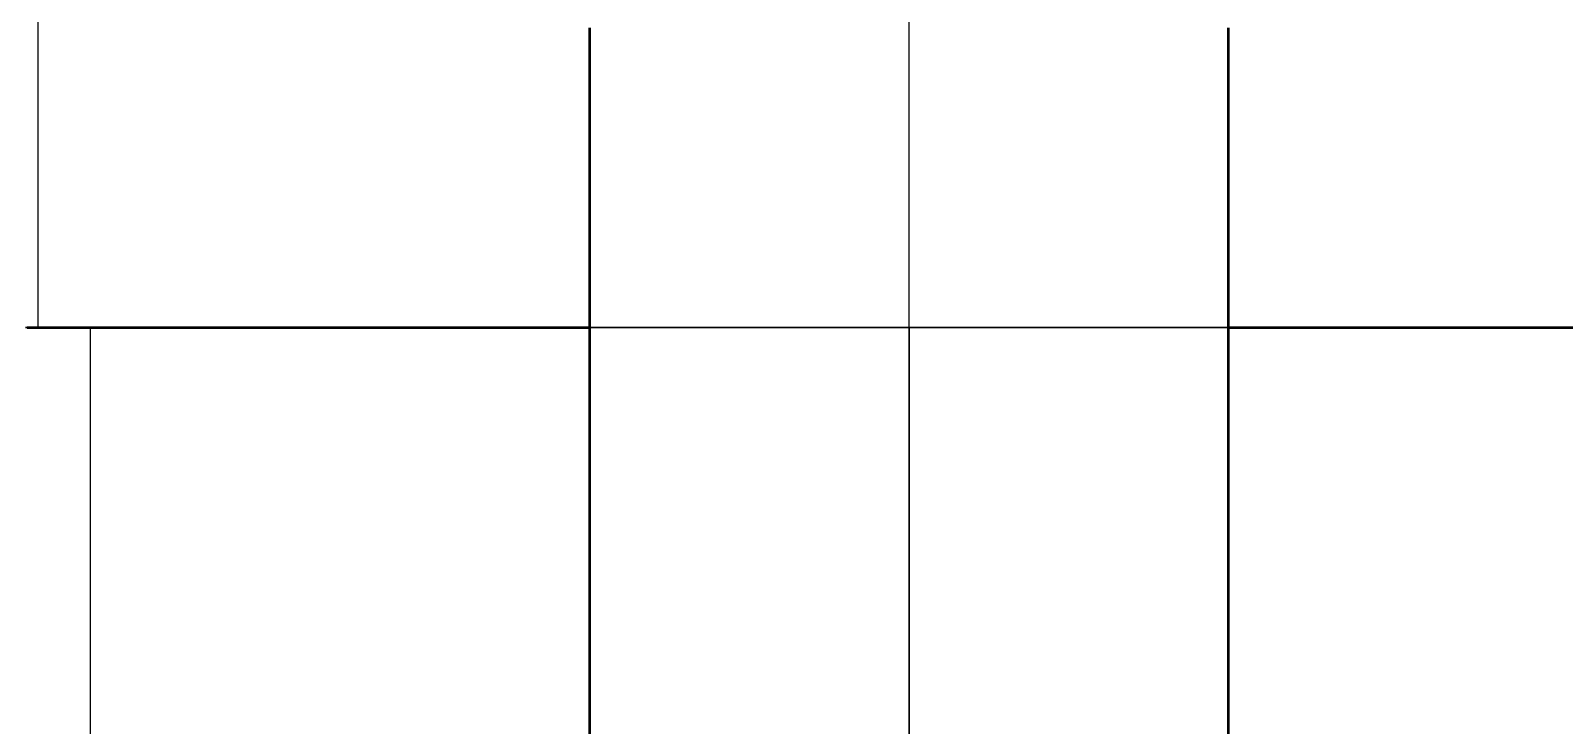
# Model space of a CAD drawing. Header units: millimetres. Extents: x 0 to 594, y 0 to 420.
# Drawn here: x 205.46 to 211.46, y 350.72 to 353.44 of the extents above; entities that cross this region are included whole.
import ezdxf

# ---------------------------------------------------------------- set-up
doc = ezdxf.new("R2010")
doc.units = ezdxf.units.MM
doc.linetypes.add('ISO02-TRAZOS', pattern=[3.75, 3, -0.75])
doc.linetypes.add('ISO04-TRAZO-PUNTO', pattern=[7.625, 6, -0.75, 0.125, -0.75])
for name, color, linetype, lineweight in [('01-VISIBLE', 7, 'CONTINUOUS', 50), ('02-OCULTA', 4, 'ISO02-TRAZOS', 25), ('03-EJE', 1, 'ISO04-TRAZO-PUNTO', 25)]:
    doc.layers.add(name, color=color, linetype=linetype, lineweight=lineweight)

msp = doc.modelspace()

# ---------------------------------------------------------------- linework, layer by layer
at = {"layer": '01-VISIBLE'}
for points in [[(207.6497, 350.6758), (207.6497, 350.7262), (207.6497, 350.7766), (207.6497, 350.827), (207.6497, 350.8774), (207.6497, 350.9279), (207.6497, 350.9783), (207.6497, 351.0287), (207.6497, 351.0791), (207.6497, 351.1295), (207.6497, 351.18), (207.6497, 351.2304), (207.6497, 351.2808), (207.6497, 351.3312), (207.6497, 351.3816), (207.6497, 351.4321), (207.6497, 351.4825), (207.6497, 351.5329), (207.6497, 351.5833), (207.6497, 351.6337), (207.6497, 351.6842), (207.6497, 351.7346), (207.6497, 351.785), (207.6497, 351.8354), (207.6497, 351.8858), (207.6497, 351.9363), (207.6497, 351.9867), (207.6497, 352.0371), (207.6497, 352.0875), (207.6497, 352.1379), (207.6497, 352.1884), (207.6497, 352.2388), (207.6497, 352.2892), (207.6497, 352.3396), (207.6497, 352.39), (207.6497, 352.4405), (207.6497, 352.4909), (207.6497, 352.5413), (207.6497, 352.5917), (207.6497, 352.6421), (207.6497, 352.6926), (207.6497, 352.743), (207.6497, 352.7934), (207.6497, 352.8438), (207.6497, 352.8942), (207.6497, 352.9447), (207.6497, 352.9951), (207.6497, 353.0455), (207.6497, 353.0959), (207.6497, 353.1463), (207.6497, 353.1968), (207.6497, 353.2472), (207.6497, 353.2976), (207.6497, 353.348), (207.6497, 353.3984), (207.6497, 353.4489)], [(210.1497, 350.6758), (210.1497, 350.7262), (210.1497, 350.7766), (210.1497, 350.827), (210.1497, 350.8774), (210.1497, 350.9279), (210.1497, 350.9783), (210.1497, 351.0287), (210.1497, 351.0791), (210.1497, 351.1295), (210.1497, 351.18), (210.1497, 351.2304), (210.1497, 351.2808), (210.1497, 351.3312), (210.1497, 351.3816), (210.1497, 351.4321), (210.1497, 351.4825), (210.1497, 351.5329), (210.1497, 351.5833), (210.1497, 351.6337), (210.1497, 351.6842), (210.1497, 351.7346), (210.1497, 351.785), (210.1497, 351.8354), (210.1497, 351.8858), (210.1497, 351.9363), (210.1497, 351.9867), (210.1497, 352.0371), (210.1497, 352.0875), (210.1497, 352.1379), (210.1497, 352.1884), (210.1497, 352.2388), (210.1497, 352.2892), (210.1497, 352.3396), (210.1497, 352.39), (210.1497, 352.4405), (210.1497, 352.4909), (210.1497, 352.5413), (210.1497, 352.5917), (210.1497, 352.6421), (210.1497, 352.6926), (210.1497, 352.743), (210.1497, 352.7934), (210.1497, 352.8438), (210.1497, 352.8942), (210.1497, 352.9447), (210.1497, 352.9951), (210.1497, 353.0455), (210.1497, 353.0959), (210.1497, 353.1463), (210.1497, 353.1968), (210.1497, 353.2472), (210.1497, 353.2976), (210.1497, 353.348), (210.1497, 353.3984), (210.1497, 353.4489)], [(205.4466, 352.2761), (205.4967, 352.2761), (205.5468, 352.2761), (205.5968, 352.2761), (205.6469, 352.2761), (205.697, 352.2761), (205.747, 352.2761), (205.7971, 352.2761), (205.8472, 352.2761), (205.8972, 352.2761), (205.9473, 352.2761), (205.9974, 352.2761), (206.0475, 352.2761), (206.0975, 352.2761), (206.1476, 352.2761), (206.1977, 352.2761), (206.2477, 352.2761), (206.2978, 352.2761), (206.3479, 352.2761), (206.398, 352.2761), (206.448, 352.2761), (206.4981, 352.2761), (206.5482, 352.2761), (206.5982, 352.2761), (206.6483, 352.2761), (206.6984, 352.2761), (206.7484, 352.2761), (206.7985, 352.2761), (206.8486, 352.2761), (206.8987, 352.2761), (206.9487, 352.2761), (206.9988, 352.2761), (207.0489, 352.2761), (207.0989, 352.2761), (207.149, 352.2761), (207.1991, 352.2761), (207.2492, 352.2761), (207.2992, 352.2761), (207.3493, 352.2761), (207.3994, 352.2761), (207.4494, 352.2761), (207.4995, 352.2761), (207.5496, 352.2761), (207.5996, 352.2761), (207.6497, 352.2761)], [(210.1497, 352.2761), (210.1998, 352.2761), (210.2499, 352.2761), (210.2999, 352.2761), (210.35, 352.2761), (210.4001, 352.2761), (210.4501, 352.2761), (210.5002, 352.2761), (210.5503, 352.2761), (210.6003, 352.2761), (210.6504, 352.2761), (210.7005, 352.2761), (210.7506, 352.2761), (210.8006, 352.2761), (210.8507, 352.2761), (210.9008, 352.2761), (210.9508, 352.2761), (211.0009, 352.2761), (211.051, 352.2761), (211.1011, 352.2761), (211.1511, 352.2761), (211.2012, 352.2761), (211.2513, 352.2761), (211.3013, 352.2761), (211.3514, 352.2761), (211.4015, 352.2761), (211.4515, 352.2761), (211.5016, 352.2761)]]:
    msp.add_lwpolyline(points, dxfattribs=at)
at = {"layer": '02-OCULTA'}
for p, q in [((205.4897, 352.2761), (205.4897, 353.6261)), ((205.6947, 350.6561), (205.6947, 352.2761)), ((208.8997, 352.2761), (208.8997, 348.1533))]:
    msp.add_line(p, q, dxfattribs=at)
for points in [[(208.8997, 352.2761), (208.8496, 352.2761), (208.7994, 352.2761), (208.7493, 352.2761), (208.6992, 352.2761), (208.649, 352.2761), (208.5989, 352.2761), (208.5487, 352.2761), (208.4986, 352.2761), (208.4485, 352.2761), (208.3983, 352.2761), (208.3482, 352.2761), (208.298, 352.2761), (208.2479, 352.2761), (208.1978, 352.2761), (208.1476, 352.2761), (208.0975, 352.2761), (208.0474, 352.2761), (207.9972, 352.2761), (207.9471, 352.2761), (207.8969, 352.2761), (207.8468, 352.2761), (207.7967, 352.2761), (207.7465, 352.2761), (207.6964, 352.2761), (207.6462, 352.2761), (207.5961, 352.2761), (207.546, 352.2761), (207.4958, 352.2761), (207.4457, 352.2761), (207.3955, 352.2761), (207.3454, 352.2761), (207.2953, 352.2761), (207.2451, 352.2761), (207.195, 352.2761), (207.1449, 352.2761), (207.0947, 352.2761), (207.0446, 352.2761), (206.9944, 352.2761), (206.9443, 352.2761), (206.8942, 352.2761), (206.844, 352.2761), (206.7939, 352.2761), (206.7437, 352.2761), (206.6936, 352.2761), (206.6435, 352.2761), (206.5933, 352.2761), (206.5432, 352.2761), (206.493, 352.2761), (206.4429, 352.2761), (206.3928, 352.2761), (206.3426, 352.2761), (206.2925, 352.2761), (206.2424, 352.2761), (206.1922, 352.2761), (206.1421, 352.2761), (206.0919, 352.2761), (206.0418, 352.2761), (205.9917, 352.2761), (205.9415, 352.2761), (205.8914, 352.2761), (205.8412, 352.2761), (205.7911, 352.2761), (205.741, 352.2761), (205.6908, 352.2761), (205.6407, 352.2761), (205.5905, 352.2761), (205.5404, 352.2761), (205.4903, 352.2761), (205.4401, 352.2761)], [(205.4401, 352.2761), (205.4903, 352.2761), (205.5404, 352.2761), (205.5905, 352.2761), (205.6407, 352.2761), (205.6908, 352.2761), (205.741, 352.2761), (205.7911, 352.2761), (205.8412, 352.2761), (205.8914, 352.2761), (205.9415, 352.2761), (205.9917, 352.2761), (206.0418, 352.2761), (206.0919, 352.2761), (206.1421, 352.2761), (206.1922, 352.2761), (206.2424, 352.2761), (206.2925, 352.2761), (206.3426, 352.2761), (206.3928, 352.2761), (206.4429, 352.2761), (206.493, 352.2761), (206.5432, 352.2761), (206.5933, 352.2761), (206.6435, 352.2761), (206.6936, 352.2761), (206.7437, 352.2761), (206.7939, 352.2761), (206.844, 352.2761), (206.8942, 352.2761), (206.9443, 352.2761), (206.9944, 352.2761), (207.0446, 352.2761), (207.0947, 352.2761), (207.1449, 352.2761), (207.195, 352.2761), (207.2451, 352.2761), (207.2953, 352.2761), (207.3454, 352.2761), (207.3955, 352.2761), (207.4457, 352.2761), (207.4958, 352.2761), (207.546, 352.2761), (207.5961, 352.2761), (207.6462, 352.2761), (207.6964, 352.2761), (207.7465, 352.2761), (207.7967, 352.2761), (207.8468, 352.2761), (207.8969, 352.2761), (207.9471, 352.2761), (207.9972, 352.2761), (208.0474, 352.2761), (208.0975, 352.2761), (208.1476, 352.2761), (208.1978, 352.2761), (208.2479, 352.2761), (208.298, 352.2761), (208.3482, 352.2761), (208.3983, 352.2761), (208.4485, 352.2761), (208.4986, 352.2761), (208.5487, 352.2761), (208.5989, 352.2761), (208.649, 352.2761), (208.6992, 352.2761), (208.7493, 352.2761), (208.7994, 352.2761), (208.8496, 352.2761), (208.8997, 352.2761), (208.9499, 352.2761), (209, 352.2761), (209.0501, 352.2761), (209.1003, 352.2761), (209.1504, 352.2761), (209.2005, 352.2761), (209.2507, 352.2761), (209.3008, 352.2761), (209.351, 352.2761), (209.4011, 352.2761), (209.4512, 352.2761), (209.5014, 352.2761), (209.5515, 352.2761), (209.6017, 352.2761), (209.6518, 352.2761), (209.7019, 352.2761), (209.7521, 352.2761), (209.8022, 352.2761), (209.8524, 352.2761), (209.9025, 352.2761), (209.9526, 352.2761), (210.0028, 352.2761), (210.0529, 352.2761), (210.103, 352.2761), (210.1532, 352.2761), (210.2033, 352.2761), (210.2535, 352.2761), (210.3036, 352.2761), (210.3537, 352.2761), (210.4039, 352.2761), (210.454, 352.2761), (210.5042, 352.2761), (210.5543, 352.2761), (210.6044, 352.2761), (210.6546, 352.2761), (210.7047, 352.2761), (210.7549, 352.2761), (210.805, 352.2761), (210.8551, 352.2761), (210.9053, 352.2761), (210.9554, 352.2761), (211.0055, 352.2761), (211.0557, 352.2761), (211.1058, 352.2761), (211.156, 352.2761), (211.2061, 352.2761), (211.2562, 352.2761), (211.3064, 352.2761), (211.3565, 352.2761), (211.4067, 352.2761), (211.4568, 352.2761), (211.5069, 352.2761)], [(208.8997, 352.2761), (208.8496, 352.2761), (208.7994, 352.2761), (208.7493, 352.2761), (208.6992, 352.2761), (208.649, 352.2761), (208.5989, 352.2761), (208.5487, 352.2761), (208.4986, 352.2761), (208.4485, 352.2761), (208.3983, 352.2761), (208.3482, 352.2761), (208.298, 352.2761), (208.2479, 352.2761), (208.1978, 352.2761), (208.1476, 352.2761), (208.0975, 352.2761), (208.0474, 352.2761), (207.9972, 352.2761), (207.9471, 352.2761), (207.8969, 352.2761), (207.8468, 352.2761), (207.7967, 352.2761), (207.7465, 352.2761), (207.6964, 352.2761), (207.6462, 352.2761), (207.5961, 352.2761), (207.546, 352.2761), (207.4958, 352.2761), (207.4457, 352.2761), (207.3955, 352.2761), (207.3454, 352.2761), (207.2953, 352.2761), (207.2451, 352.2761), (207.195, 352.2761), (207.1449, 352.2761), (207.0947, 352.2761), (207.0446, 352.2761), (206.9944, 352.2761), (206.9443, 352.2761), (206.8942, 352.2761), (206.844, 352.2761), (206.7939, 352.2761), (206.7437, 352.2761), (206.6936, 352.2761), (206.6435, 352.2761), (206.5933, 352.2761), (206.5432, 352.2761), (206.493, 352.2761), (206.4429, 352.2761), (206.3928, 352.2761), (206.3426, 352.2761), (206.2925, 352.2761), (206.2424, 352.2761), (206.1922, 352.2761), (206.1421, 352.2761), (206.0919, 352.2761), (206.0418, 352.2761), (205.9917, 352.2761), (205.9415, 352.2761), (205.8914, 352.2761), (205.8412, 352.2761), (205.7911, 352.2761), (205.741, 352.2761), (205.6908, 352.2761), (205.6407, 352.2761), (205.5905, 352.2761), (205.5404, 352.2761), (205.4903, 352.2761), (205.4401, 352.2761)], [(205.4401, 352.2761), (205.4903, 352.2761), (205.5404, 352.2761), (205.5905, 352.2761), (205.6407, 352.2761), (205.6908, 352.2761), (205.741, 352.2761), (205.7911, 352.2761), (205.8412, 352.2761), (205.8914, 352.2761), (205.9415, 352.2761), (205.9917, 352.2761), (206.0418, 352.2761), (206.0919, 352.2761), (206.1421, 352.2761), (206.1922, 352.2761), (206.2424, 352.2761), (206.2925, 352.2761), (206.3426, 352.2761), (206.3928, 352.2761), (206.4429, 352.2761), (206.493, 352.2761), (206.5432, 352.2761), (206.5933, 352.2761), (206.6435, 352.2761), (206.6936, 352.2761), (206.7437, 352.2761), (206.7939, 352.2761), (206.844, 352.2761), (206.8942, 352.2761), (206.9443, 352.2761), (206.9944, 352.2761), (207.0446, 352.2761), (207.0947, 352.2761), (207.1449, 352.2761), (207.195, 352.2761), (207.2451, 352.2761), (207.2953, 352.2761), (207.3454, 352.2761), (207.3955, 352.2761), (207.4457, 352.2761), (207.4958, 352.2761), (207.546, 352.2761), (207.5961, 352.2761), (207.6462, 352.2761), (207.6964, 352.2761), (207.7465, 352.2761), (207.7967, 352.2761), (207.8468, 352.2761), (207.8969, 352.2761), (207.9471, 352.2761), (207.9972, 352.2761), (208.0474, 352.2761), (208.0975, 352.2761), (208.1476, 352.2761), (208.1978, 352.2761), (208.2479, 352.2761), (208.298, 352.2761), (208.3482, 352.2761), (208.3983, 352.2761), (208.4485, 352.2761), (208.4986, 352.2761), (208.5487, 352.2761), (208.5989, 352.2761), (208.649, 352.2761), (208.6992, 352.2761), (208.7493, 352.2761), (208.7994, 352.2761), (208.8496, 352.2761), (208.8997, 352.2761), (208.9499, 352.2761), (209, 352.2761), (209.0501, 352.2761), (209.1003, 352.2761), (209.1504, 352.2761), (209.2005, 352.2761), (209.2507, 352.2761), (209.3008, 352.2761), (209.351, 352.2761), (209.4011, 352.2761), (209.4512, 352.2761), (209.5014, 352.2761), (209.5515, 352.2761), (209.6017, 352.2761), (209.6518, 352.2761), (209.7019, 352.2761), (209.7521, 352.2761), (209.8022, 352.2761), (209.8524, 352.2761), (209.9025, 352.2761), (209.9526, 352.2761), (210.0028, 352.2761), (210.0529, 352.2761), (210.103, 352.2761), (210.1532, 352.2761), (210.2033, 352.2761), (210.2535, 352.2761), (210.3036, 352.2761), (210.3537, 352.2761), (210.4039, 352.2761), (210.454, 352.2761), (210.5042, 352.2761), (210.5543, 352.2761), (210.6044, 352.2761), (210.6546, 352.2761), (210.7047, 352.2761), (210.7549, 352.2761), (210.805, 352.2761), (210.8551, 352.2761), (210.9053, 352.2761), (210.9554, 352.2761), (211.0055, 352.2761), (211.0557, 352.2761), (211.1058, 352.2761), (211.156, 352.2761), (211.2061, 352.2761), (211.2562, 352.2761), (211.3064, 352.2761), (211.3565, 352.2761), (211.4067, 352.2761), (211.4568, 352.2761), (211.5069, 352.2761)], [(208.8997, 352.2761), (208.8497, 352.2761), (208.7996, 352.2761), (208.7496, 352.2761), (208.6995, 352.2761), (208.6495, 352.2761), (208.5994, 352.2761), (208.5493, 352.2761), (208.4993, 352.2761), (208.4492, 352.2761), (208.3992, 352.2761), (208.3491, 352.2761), (208.2991, 352.2761), (208.249, 352.2761), (208.199, 352.2761), (208.1489, 352.2761), (208.0989, 352.2761), (208.0488, 352.2761), (207.9988, 352.2761), (207.9487, 352.2761), (207.8987, 352.2761), (207.8486, 352.2761), (207.7986, 352.2761), (207.7485, 352.2761), (207.6985, 352.2761), (207.6484, 352.2761), (207.5984, 352.2761), (207.5483, 352.2761), (207.4983, 352.2761), (207.4482, 352.2761), (207.3982, 352.2761), (207.3481, 352.2761), (207.298, 352.2761), (207.248, 352.2761), (207.1979, 352.2761), (207.1479, 352.2761), (207.0978, 352.2761), (207.0478, 352.2761), (206.9977, 352.2761), (206.9477, 352.2761), (206.8976, 352.2761), (206.8476, 352.2761), (206.7975, 352.2761), (206.7475, 352.2761), (206.6974, 352.2761), (206.6474, 352.2761), (206.5973, 352.2761), (206.5473, 352.2761), (206.4972, 352.2761), (206.4472, 352.2761), (206.3971, 352.2761), (206.3471, 352.2761), (206.297, 352.2761), (206.247, 352.2761), (206.1969, 352.2761), (206.1468, 352.2761), (206.0968, 352.2761), (206.0467, 352.2761), (205.9967, 352.2761), (205.9466, 352.2761), (205.8966, 352.2761), (205.8465, 352.2761), (205.7965, 352.2761), (205.7464, 352.2761), (205.6964, 352.2761), (205.6463, 352.2761), (205.5963, 352.2761), (205.5462, 352.2761), (205.4962, 352.2761), (205.4461, 352.2761)], [(208.8997, 352.2761), (208.8497, 352.2761), (208.7997, 352.2761), (208.7497, 352.2761), (208.6997, 352.2761), (208.6497, 352.2761), (208.5997, 352.2761), (208.5497, 352.2761), (208.4997, 352.2761), (208.4497, 352.2761), (208.3997, 352.2761), (208.3497, 352.2761), (208.2997, 352.2761), (208.2497, 352.2761), (208.1997, 352.2761), (208.1497, 352.2761), (208.0997, 352.2761), (208.0497, 352.2761), (207.9997, 352.2761), (207.9497, 352.2761), (207.8997, 352.2761), (207.8497, 352.2761), (207.7997, 352.2761), (207.7497, 352.2761), (207.6997, 352.2761), (207.6497, 352.2761), (207.5997, 352.2761), (207.5497, 352.2761), (207.4997, 352.2761), (207.4497, 352.2761), (207.3997, 352.2761), (207.3497, 352.2761), (207.2997, 352.2761), (207.2497, 352.2761), (207.1997, 352.2761), (207.1497, 352.2761), (207.0997, 352.2761), (207.0497, 352.2761), (206.9997, 352.2761), (206.9497, 352.2761), (206.8997, 352.2761), (206.8497, 352.2761), (206.7997, 352.2761), (206.7497, 352.2761), (206.6997, 352.2761), (206.6497, 352.2761), (206.5997, 352.2761), (206.5497, 352.2761), (206.4997, 352.2761), (206.4497, 352.2761), (206.3997, 352.2761), (206.3497, 352.2761), (206.2997, 352.2761), (206.2497, 352.2761), (206.1997, 352.2761), (206.1497, 352.2761), (206.0997, 352.2761), (206.0497, 352.2761), (205.9997, 352.2761), (205.9497, 352.2761), (205.8997, 352.2761), (205.8497, 352.2761), (205.7997, 352.2761), (205.7497, 352.2761), (205.6997, 352.2761), (205.6497, 352.2761), (205.5997, 352.2761), (205.5497, 352.2761), (205.4997, 352.2761), (205.4497, 352.2761)], [(205.4497, 352.2761), (205.4997, 352.2761), (205.5497, 352.2761), (205.5997, 352.2761), (205.6497, 352.2761), (205.6997, 352.2761), (205.7497, 352.2761), (205.7997, 352.2761), (205.8497, 352.2761), (205.8997, 352.2761), (205.9497, 352.2761), (205.9997, 352.2761), (206.0497, 352.2761), (206.0997, 352.2761), (206.1497, 352.2761), (206.1997, 352.2761), (206.2497, 352.2761), (206.2997, 352.2761), (206.3497, 352.2761), (206.3997, 352.2761), (206.4497, 352.2761), (206.4997, 352.2761), (206.5497, 352.2761), (206.5997, 352.2761), (206.6497, 352.2761), (206.6997, 352.2761), (206.7497, 352.2761), (206.7997, 352.2761), (206.8497, 352.2761), (206.8997, 352.2761), (206.9497, 352.2761), (206.9997, 352.2761), (207.0497, 352.2761), (207.0997, 352.2761), (207.1497, 352.2761), (207.1997, 352.2761), (207.2497, 352.2761), (207.2997, 352.2761), (207.3497, 352.2761), (207.3997, 352.2761), (207.4497, 352.2761), (207.4997, 352.2761), (207.5497, 352.2761), (207.5997, 352.2761), (207.6497, 352.2761), (207.6997, 352.2761), (207.7497, 352.2761), (207.7997, 352.2761), (207.8497, 352.2761), (207.8997, 352.2761), (207.9497, 352.2761), (207.9997, 352.2761), (208.0497, 352.2761), (208.0997, 352.2761), (208.1497, 352.2761), (208.1997, 352.2761), (208.2497, 352.2761), (208.2997, 352.2761), (208.3497, 352.2761), (208.3997, 352.2761), (208.4497, 352.2761), (208.4997, 352.2761), (208.5497, 352.2761), (208.5997, 352.2761), (208.6497, 352.2761), (208.6997, 352.2761), (208.7497, 352.2761), (208.7997, 352.2761), (208.8497, 352.2761), (208.8997, 352.2761), (208.9497, 352.2761), (208.9997, 352.2761), (209.0497, 352.2761), (209.0997, 352.2761), (209.1497, 352.2761), (209.1997, 352.2761), (209.2497, 352.2761), (209.2997, 352.2761), (209.3497, 352.2761), (209.3997, 352.2761), (209.4497, 352.2761), (209.4997, 352.2761), (209.5497, 352.2761), (209.5997, 352.2761), (209.6497, 352.2761), (209.6997, 352.2761), (209.7497, 352.2761), (209.7997, 352.2761), (209.8497, 352.2761), (209.8997, 352.2761), (209.9497, 352.2761), (209.9997, 352.2761), (210.0497, 352.2761), (210.0997, 352.2761), (210.1497, 352.2761), (210.1997, 352.2761), (210.2497, 352.2761), (210.2997, 352.2761), (210.3497, 352.2761), (210.3997, 352.2761), (210.4497, 352.2761), (210.4997, 352.2761), (210.5497, 352.2761), (210.5997, 352.2761), (210.6497, 352.2761), (210.6997, 352.2761), (210.7497, 352.2761), (210.7997, 352.2761), (210.8497, 352.2761), (210.8997, 352.2761), (210.9497, 352.2761), (210.9997, 352.2761), (211.0497, 352.2761), (211.0997, 352.2761), (211.1497, 352.2761), (211.1997, 352.2761), (211.2497, 352.2761), (211.2997, 352.2761), (211.3497, 352.2761), (211.3997, 352.2761), (211.4497, 352.2761), (211.4997, 352.2761)], [(208.8997, 352.2761), (208.8496, 352.2761), (208.7994, 352.2761), (208.7493, 352.2761), (208.6991, 352.2761), (208.649, 352.2761), (208.5988, 352.2761), (208.5487, 352.2761), (208.4985, 352.2761), (208.4484, 352.2761), (208.3982, 352.2761), (208.3481, 352.2761), (208.2979, 352.2761), (208.2478, 352.2761), (208.1977, 352.2761), (208.1475, 352.2761), (208.0974, 352.2761), (208.0472, 352.2761), (207.9971, 352.2761), (207.9469, 352.2761), (207.8968, 352.2761), (207.8466, 352.2761), (207.7965, 352.2761), (207.7463, 352.2761), (207.6962, 352.2761), (207.646, 352.2761), (207.5959, 352.2761), (207.5457, 352.2761), (207.4956, 352.2761), (207.4454, 352.2761), (207.3953, 352.2761), (207.3452, 352.2761), (207.295, 352.2761), (207.2449, 352.2761), (207.1947, 352.2761), (207.1446, 352.2761), (207.0944, 352.2761), (207.0443, 352.2761), (206.9941, 352.2761), (206.944, 352.2761), (206.8938, 352.2761), (206.8437, 352.2761), (206.7935, 352.2761), (206.7434, 352.2761), (206.6932, 352.2761), (206.6431, 352.2761), (206.5929, 352.2761), (206.5428, 352.2761), (206.4927, 352.2761), (206.4425, 352.2761), (206.3924, 352.2761), (206.3422, 352.2761), (206.2921, 352.2761), (206.2419, 352.2761), (206.1918, 352.2761), (206.1416, 352.2761), (206.0915, 352.2761), (206.0413, 352.2761), (205.9912, 352.2761), (205.941, 352.2761), (205.8909, 352.2761), (205.8407, 352.2761), (205.7906, 352.2761), (205.7404, 352.2761), (205.6903, 352.2761), (205.6402, 352.2761), (205.59, 352.2761), (205.5399, 352.2761), (205.4897, 352.2761)], [(205.4897, 352.2761), (205.5399, 352.2761), (205.59, 352.2761), (205.6402, 352.2761), (205.6903, 352.2761), (205.7404, 352.2761), (205.7906, 352.2761), (205.8407, 352.2761), (205.8909, 352.2761), (205.941, 352.2761), (205.9912, 352.2761), (206.0413, 352.2761), (206.0915, 352.2761), (206.1416, 352.2761), (206.1918, 352.2761), (206.2419, 352.2761), (206.2921, 352.2761), (206.3422, 352.2761), (206.3924, 352.2761), (206.4425, 352.2761), (206.4927, 352.2761), (206.5428, 352.2761), (206.5929, 352.2761), (206.6431, 352.2761), (206.6932, 352.2761), (206.7434, 352.2761), (206.7935, 352.2761), (206.8437, 352.2761), (206.8938, 352.2761), (206.944, 352.2761), (206.9941, 352.2761), (207.0443, 352.2761), (207.0944, 352.2761), (207.1446, 352.2761), (207.1947, 352.2761), (207.2449, 352.2761), (207.295, 352.2761), (207.3452, 352.2761), (207.3953, 352.2761), (207.4454, 352.2761), (207.4956, 352.2761), (207.5457, 352.2761), (207.5959, 352.2761), (207.646, 352.2761), (207.6962, 352.2761), (207.7463, 352.2761), (207.7965, 352.2761), (207.8466, 352.2761), (207.8968, 352.2761), (207.9469, 352.2761), (207.9971, 352.2761), (208.0472, 352.2761), (208.0974, 352.2761), (208.1475, 352.2761), (208.1977, 352.2761), (208.2478, 352.2761), (208.2979, 352.2761), (208.3481, 352.2761), (208.3982, 352.2761), (208.4484, 352.2761), (208.4985, 352.2761), (208.5487, 352.2761), (208.5988, 352.2761), (208.649, 352.2761), (208.6991, 352.2761), (208.7493, 352.2761), (208.7994, 352.2761), (208.8496, 352.2761), (208.8997, 352.2761), (208.9499, 352.2761), (209, 352.2761), (209.0502, 352.2761), (209.1003, 352.2761), (209.1504, 352.2761), (209.2006, 352.2761), (209.2507, 352.2761), (209.3009, 352.2761), (209.351, 352.2761), (209.4012, 352.2761), (209.4513, 352.2761), (209.5015, 352.2761), (209.5516, 352.2761), (209.6018, 352.2761), (209.6519, 352.2761), (209.7021, 352.2761), (209.7522, 352.2761), (209.8024, 352.2761), (209.8525, 352.2761), (209.9027, 352.2761), (209.9528, 352.2761), (210.0029, 352.2761), (210.0531, 352.2761), (210.1032, 352.2761), (210.1534, 352.2761), (210.2035, 352.2761), (210.2537, 352.2761), (210.3038, 352.2761), (210.354, 352.2761), (210.4041, 352.2761), (210.4543, 352.2761), (210.5044, 352.2761), (210.5546, 352.2761), (210.6047, 352.2761), (210.6549, 352.2761), (210.705, 352.2761), (210.7552, 352.2761), (210.8053, 352.2761), (210.8554, 352.2761), (210.9056, 352.2761), (210.9557, 352.2761), (211.0059, 352.2761), (211.056, 352.2761), (211.1062, 352.2761), (211.1563, 352.2761), (211.2065, 352.2761), (211.2566, 352.2761), (211.3068, 352.2761), (211.3569, 352.2761), (211.4071, 352.2761), (211.4572, 352.2761), (211.5074, 352.2761)], [(208.8997, 352.2761), (208.8496, 352.2761), (208.7996, 352.2761), (208.7495, 352.2761), (208.6994, 352.2761), (208.6493, 352.2761), (208.5992, 352.2761), (208.5492, 352.2761), (208.4991, 352.2761), (208.449, 352.2761), (208.3989, 352.2761), (208.3489, 352.2761), (208.2988, 352.2761), (208.2487, 352.2761), (208.1986, 352.2761), (208.1485, 352.2761), (208.0985, 352.2761), (208.0484, 352.2761), (207.9983, 352.2761), (207.9482, 352.2761), (207.8982, 352.2761), (207.8481, 352.2761), (207.798, 352.2761), (207.7479, 352.2761), (207.6978, 352.2761), (207.6478, 352.2761), (207.5977, 352.2761), (207.5476, 352.2761), (207.4975, 352.2761), (207.4474, 352.2761), (207.3974, 352.2761), (207.3473, 352.2761), (207.2972, 352.2761), (207.2471, 352.2761), (207.1971, 352.2761), (207.147, 352.2761), (207.0969, 352.2761), (207.0468, 352.2761), (206.9967, 352.2761), (206.9467, 352.2761), (206.8966, 352.2761), (206.8465, 352.2761), (206.7964, 352.2761), (206.7464, 352.2761), (206.6963, 352.2761), (206.6462, 352.2761), (206.5961, 352.2761), (206.546, 352.2761), (206.496, 352.2761), (206.4459, 352.2761), (206.3958, 352.2761), (206.3457, 352.2761), (206.2957, 352.2761), (206.2456, 352.2761), (206.1955, 352.2761), (206.1454, 352.2761), (206.0953, 352.2761), (206.0453, 352.2761), (205.9952, 352.2761), (205.9451, 352.2761), (205.895, 352.2761), (205.8449, 352.2761), (205.7949, 352.2761), (205.7448, 352.2761), (205.6947, 352.2761)], [(205.6947, 352.2761), (205.7448, 352.2761), (205.7949, 352.2761), (205.8449, 352.2761), (205.895, 352.2761), (205.9451, 352.2761), (205.9952, 352.2761), (206.0453, 352.2761), (206.0953, 352.2761), (206.1454, 352.2761), (206.1955, 352.2761), (206.2456, 352.2761), (206.2957, 352.2761), (206.3457, 352.2761), (206.3958, 352.2761), (206.4459, 352.2761), (206.496, 352.2761), (206.546, 352.2761), (206.5961, 352.2761), (206.6462, 352.2761), (206.6963, 352.2761), (206.7464, 352.2761), (206.7964, 352.2761), (206.8465, 352.2761), (206.8966, 352.2761), (206.9467, 352.2761), (206.9967, 352.2761), (207.0468, 352.2761), (207.0969, 352.2761), (207.147, 352.2761), (207.1971, 352.2761), (207.2471, 352.2761), (207.2972, 352.2761), (207.3473, 352.2761), (207.3974, 352.2761), (207.4474, 352.2761), (207.4975, 352.2761), (207.5476, 352.2761), (207.5977, 352.2761), (207.6478, 352.2761), (207.6978, 352.2761), (207.7479, 352.2761), (207.798, 352.2761), (207.8481, 352.2761), (207.8982, 352.2761), (207.9482, 352.2761), (207.9983, 352.2761), (208.0484, 352.2761), (208.0985, 352.2761), (208.1485, 352.2761), (208.1986, 352.2761), (208.2487, 352.2761), (208.2988, 352.2761), (208.3489, 352.2761), (208.3989, 352.2761), (208.449, 352.2761), (208.4991, 352.2761), (208.5492, 352.2761), (208.5992, 352.2761), (208.6493, 352.2761), (208.6994, 352.2761), (208.7495, 352.2761), (208.7996, 352.2761), (208.8496, 352.2761), (208.8997, 352.2761), (208.9498, 352.2761), (208.9999, 352.2761), (209.0499, 352.2761), (209.1, 352.2761), (209.1501, 352.2761), (209.2002, 352.2761), (209.2503, 352.2761), (209.3003, 352.2761), (209.3504, 352.2761), (209.4005, 352.2761), (209.4506, 352.2761), (209.5007, 352.2761), (209.5507, 352.2761), (209.6008, 352.2761), (209.6509, 352.2761), (209.701, 352.2761), (209.751, 352.2761), (209.8011, 352.2761), (209.8512, 352.2761), (209.9013, 352.2761), (209.9514, 352.2761), (210.0014, 352.2761), (210.0515, 352.2761), (210.1016, 352.2761), (210.1517, 352.2761), (210.2017, 352.2761), (210.2518, 352.2761), (210.3019, 352.2761), (210.352, 352.2761), (210.4021, 352.2761), (210.4521, 352.2761), (210.5022, 352.2761), (210.5523, 352.2761), (210.6024, 352.2761), (210.6524, 352.2761), (210.7025, 352.2761), (210.7526, 352.2761), (210.8027, 352.2761), (210.8528, 352.2761), (210.9028, 352.2761), (210.9529, 352.2761), (211.003, 352.2761), (211.0531, 352.2761), (211.1032, 352.2761), (211.1532, 352.2761), (211.2033, 352.2761), (211.2534, 352.2761), (211.3035, 352.2761), (211.3535, 352.2761), (211.4036, 352.2761), (211.4537, 352.2761), (211.5038, 352.2761)], [(207.6497, 352.2761), (207.7007, 352.2761), (207.7518, 352.2761), (207.8028, 352.2761), (207.8538, 352.2761), (207.9048, 352.2761), (207.9558, 352.2761), (208.0069, 352.2761), (208.0579, 352.2761), (208.1089, 352.2761), (208.1599, 352.2761), (208.2109, 352.2761), (208.262, 352.2761), (208.313, 352.2761), (208.364, 352.2761), (208.415, 352.2761), (208.466, 352.2761), (208.5171, 352.2761), (208.5681, 352.2761), (208.6191, 352.2761), (208.6701, 352.2761), (208.7211, 352.2761), (208.7722, 352.2761), (208.8232, 352.2761), (208.8742, 352.2761), (208.9252, 352.2761), (208.9762, 352.2761), (209.0273, 352.2761), (209.0783, 352.2761), (209.1293, 352.2761), (209.1803, 352.2761), (209.2313, 352.2761), (209.2824, 352.2761), (209.3334, 352.2761), (209.3844, 352.2761), (209.4354, 352.2761), (209.4864, 352.2761), (209.5375, 352.2761), (209.5885, 352.2761), (209.6395, 352.2761), (209.6905, 352.2761), (209.7416, 352.2761), (209.7926, 352.2761), (209.8436, 352.2761), (209.8946, 352.2761), (209.9456, 352.2761), (209.9967, 352.2761), (210.0477, 352.2761), (210.0987, 352.2761), (210.1497, 352.2761)], [(211.5069, 352.2761), (211.4568, 352.2761), (211.4067, 352.2761), (211.3565, 352.2761), (211.3064, 352.2761), (211.2562, 352.2761), (211.2061, 352.2761), (211.156, 352.2761), (211.1058, 352.2761), (211.0557, 352.2761), (211.0055, 352.2761), (210.9554, 352.2761), (210.9053, 352.2761), (210.8551, 352.2761), (210.805, 352.2761), (210.7549, 352.2761), (210.7047, 352.2761), (210.6546, 352.2761), (210.6044, 352.2761), (210.5543, 352.2761), (210.5042, 352.2761), (210.454, 352.2761), (210.4039, 352.2761), (210.3537, 352.2761), (210.3036, 352.2761), (210.2535, 352.2761), (210.2033, 352.2761), (210.1532, 352.2761), (210.103, 352.2761), (210.0529, 352.2761), (210.0028, 352.2761), (209.9526, 352.2761), (209.9025, 352.2761), (209.8524, 352.2761), (209.8022, 352.2761), (209.7521, 352.2761), (209.7019, 352.2761), (209.6518, 352.2761), (209.6017, 352.2761), (209.5515, 352.2761), (209.5014, 352.2761), (209.4512, 352.2761), (209.4011, 352.2761), (209.351, 352.2761), (209.3008, 352.2761), (209.2507, 352.2761), (209.2005, 352.2761), (209.1504, 352.2761), (209.1003, 352.2761), (209.0501, 352.2761), (209, 352.2761), (208.9499, 352.2761), (208.8997, 352.2761)], [(211.479, 352.2761), (211.4284, 352.2761), (211.3779, 352.2761), (211.3273, 352.2761), (211.2767, 352.2761), (211.2262, 352.2761), (211.1756, 352.2761), (211.125, 352.2761), (211.0744, 352.2761), (211.0239, 352.2761), (210.9733, 352.2761), (210.9227, 352.2761), (210.8721, 352.2761), (210.8216, 352.2761), (210.771, 352.2761), (210.7204, 352.2761), (210.6698, 352.2761), (210.6193, 352.2761), (210.5687, 352.2761), (210.5181, 352.2761), (210.4675, 352.2761), (210.417, 352.2761), (210.3664, 352.2761), (210.3158, 352.2761), (210.2652, 352.2761), (210.2147, 352.2761), (210.1641, 352.2761), (210.1135, 352.2761), (210.0629, 352.2761), (210.0124, 352.2761), (209.9618, 352.2761), (209.9112, 352.2761), (209.8606, 352.2761), (209.8101, 352.2761), (209.7595, 352.2761), (209.7089, 352.2761), (209.6583, 352.2761), (209.6078, 352.2761), (209.5572, 352.2761), (209.5066, 352.2761), (209.456, 352.2761), (209.4055, 352.2761), (209.3549, 352.2761), (209.3043, 352.2761), (209.2537, 352.2761), (209.2032, 352.2761), (209.1526, 352.2761), (209.102, 352.2761), (209.0514, 352.2761), (209.0009, 352.2761), (208.9503, 352.2761), (208.8997, 352.2761)], [(211.5024, 352.2761), (211.4524, 352.2761), (211.4023, 352.2761), (211.3523, 352.2761), (211.3022, 352.2761), (211.2522, 352.2761), (211.2021, 352.2761), (211.1521, 352.2761), (211.102, 352.2761), (211.052, 352.2761), (211.0019, 352.2761), (210.9518, 352.2761), (210.9018, 352.2761), (210.8517, 352.2761), (210.8017, 352.2761), (210.7516, 352.2761), (210.7016, 352.2761), (210.6515, 352.2761), (210.6015, 352.2761), (210.5514, 352.2761), (210.5014, 352.2761), (210.4513, 352.2761), (210.4013, 352.2761), (210.3512, 352.2761), (210.3012, 352.2761), (210.2511, 352.2761), (210.2011, 352.2761), (210.151, 352.2761), (210.101, 352.2761), (210.0509, 352.2761), (210.0009, 352.2761), (209.9508, 352.2761), (209.9008, 352.2761), (209.8507, 352.2761), (209.8007, 352.2761), (209.7506, 352.2761), (209.7005, 352.2761), (209.6505, 352.2761), (209.6004, 352.2761), (209.5504, 352.2761), (209.5003, 352.2761), (209.4503, 352.2761), (209.4002, 352.2761), (209.3502, 352.2761), (209.3001, 352.2761), (209.2501, 352.2761), (209.2, 352.2761), (209.15, 352.2761), (209.0999, 352.2761), (209.0499, 352.2761), (208.9998, 352.2761), (208.9498, 352.2761), (208.8997, 352.2761)], [(211.5074, 352.2761), (211.4572, 352.2761), (211.4071, 352.2761), (211.3569, 352.2761), (211.3068, 352.2761), (211.2566, 352.2761), (211.2065, 352.2761), (211.1563, 352.2761), (211.1062, 352.2761), (211.056, 352.2761), (211.0059, 352.2761), (210.9557, 352.2761), (210.9056, 352.2761), (210.8554, 352.2761), (210.8053, 352.2761), (210.7552, 352.2761), (210.705, 352.2761), (210.6549, 352.2761), (210.6047, 352.2761), (210.5546, 352.2761), (210.5044, 352.2761), (210.4543, 352.2761), (210.4041, 352.2761), (210.354, 352.2761), (210.3038, 352.2761), (210.2537, 352.2761), (210.2035, 352.2761), (210.1534, 352.2761), (210.1032, 352.2761), (210.0531, 352.2761), (210.0029, 352.2761), (209.9528, 352.2761), (209.9027, 352.2761), (209.8525, 352.2761), (209.8024, 352.2761), (209.7522, 352.2761), (209.7021, 352.2761), (209.6519, 352.2761), (209.6018, 352.2761), (209.5516, 352.2761), (209.5015, 352.2761), (209.4513, 352.2761), (209.4012, 352.2761), (209.351, 352.2761), (209.3009, 352.2761), (209.2507, 352.2761), (209.2006, 352.2761), (209.1504, 352.2761), (209.1003, 352.2761), (209.0502, 352.2761), (209, 352.2761), (208.9499, 352.2761), (208.8997, 352.2761)], [(211.5069, 352.2761), (211.4568, 352.2761), (211.4067, 352.2761), (211.3565, 352.2761), (211.3064, 352.2761), (211.2562, 352.2761), (211.2061, 352.2761), (211.156, 352.2761), (211.1058, 352.2761), (211.0557, 352.2761), (211.0055, 352.2761), (210.9554, 352.2761), (210.9053, 352.2761), (210.8551, 352.2761), (210.805, 352.2761), (210.7549, 352.2761), (210.7047, 352.2761), (210.6546, 352.2761), (210.6044, 352.2761), (210.5543, 352.2761), (210.5042, 352.2761), (210.454, 352.2761), (210.4039, 352.2761), (210.3537, 352.2761), (210.3036, 352.2761), (210.2535, 352.2761), (210.2033, 352.2761), (210.1532, 352.2761), (210.103, 352.2761), (210.0529, 352.2761), (210.0028, 352.2761), (209.9526, 352.2761), (209.9025, 352.2761), (209.8524, 352.2761), (209.8022, 352.2761), (209.7521, 352.2761), (209.7019, 352.2761), (209.6518, 352.2761), (209.6017, 352.2761), (209.5515, 352.2761), (209.5014, 352.2761), (209.4512, 352.2761), (209.4011, 352.2761), (209.351, 352.2761), (209.3008, 352.2761), (209.2507, 352.2761), (209.2005, 352.2761), (209.1504, 352.2761), (209.1003, 352.2761), (209.0501, 352.2761), (209, 352.2761), (208.9499, 352.2761), (208.8997, 352.2761)], [(211.5038, 352.2761), (211.4537, 352.2761), (211.4036, 352.2761), (211.3535, 352.2761), (211.3035, 352.2761), (211.2534, 352.2761), (211.2033, 352.2761), (211.1532, 352.2761), (211.1032, 352.2761), (211.0531, 352.2761), (211.003, 352.2761), (210.9529, 352.2761), (210.9028, 352.2761), (210.8528, 352.2761), (210.8027, 352.2761), (210.7526, 352.2761), (210.7025, 352.2761), (210.6524, 352.2761), (210.6024, 352.2761), (210.5523, 352.2761), (210.5022, 352.2761), (210.4521, 352.2761), (210.4021, 352.2761), (210.352, 352.2761), (210.3019, 352.2761), (210.2518, 352.2761), (210.2017, 352.2761), (210.1517, 352.2761), (210.1016, 352.2761), (210.0515, 352.2761), (210.0014, 352.2761), (209.9514, 352.2761), (209.9013, 352.2761), (209.8512, 352.2761), (209.8011, 352.2761), (209.751, 352.2761), (209.701, 352.2761), (209.6509, 352.2761), (209.6008, 352.2761), (209.5507, 352.2761), (209.5007, 352.2761), (209.4506, 352.2761), (209.4005, 352.2761), (209.3504, 352.2761), (209.3003, 352.2761), (209.2503, 352.2761), (209.2002, 352.2761), (209.1501, 352.2761), (209.1, 352.2761), (209.0499, 352.2761), (208.9999, 352.2761), (208.9498, 352.2761), (208.8997, 352.2761)]]:
    msp.add_lwpolyline(points, dxfattribs=at)
at = {"layer": '03-EJE'}
msp.add_line((208.8997, 250), (208.8997, 357.2761), dxfattribs=at)

doc.saveas('drawing.dxf')
